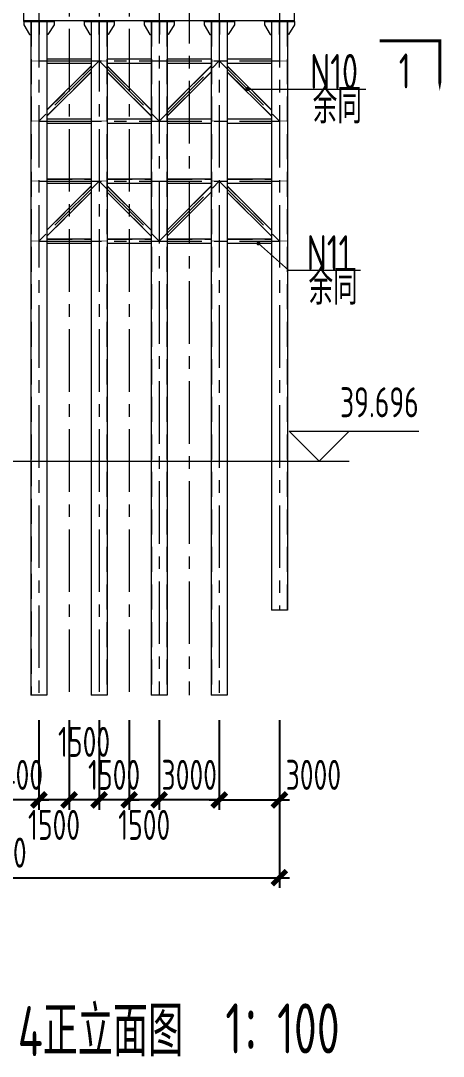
# Model space of a CAD drawing. Extents: x -2876908 to 633791, y -1383861 to 872234.
# Drawn here: x -1163043 to -1141957, y -1290019 to -1238281 of the extents above; entities that cross this region are included whole.
import ezdxf
from ezdxf.enums import TextEntityAlignment as Align

# ---------------------------------------------------------------- set-up
doc = ezdxf.new("R2010")
doc.units = 0
doc.header["$LTSCALE"] = 5
doc.header["$MEASUREMENT"] = 0
for name, pattern in [('CENTER', [2, 1.25, -0.25, 0.25, -0.25]), ('DASH', [0.35, 0.25, -0.1]), ('DASHED', [0.75, 0.5, -0.25])]:
    doc.linetypes.add(name, pattern=pattern)
doc.layers.get('0').update_dxf_attribs({"linetype": 'CONTINUOUS', "lineweight": 25})
doc.layers.get('DEFPOINTS').update_dxf_attribs({"color": 35, "linetype": 'CONTINUOUS', "lineweight": 13})
for name, color, linetype, lineweight in [('3中心线', 6, 'CENTER', 18), ('4虚线', 2, 'DASHED', 18), ('5标注', 3, 'CONTINUOUS', 15), ('6文本', 7, 'CONTINUOUS', 15), ('7边界线', 8, 'CONTINUOUS', 15), ('8轮廓线', 4, 'CONTINUOUS', 15), ('DIM', 3, 'CONTINUOUS', 0), ('REIND', 1, 'CONTINUOUS', 0), ('THIN', 7, 'CONTINUOUS', 0)]:
    doc.layers.add(name, color=color, linetype=linetype, lineweight=lineweight)
doc.styles.add('TSSD_Dimension', font='tssdeng.shx', dxfattribs={"width": 0.7, "bigfont": 'hztxt.shx'})
doc.styles.add('TSSD_NORM', font='tssdeng.shx', dxfattribs={"width": 0.7, "bigfont": 'hztxt.shx'})
doc.dimstyles.new('TSSD_100_100', dxfattribs={"dimtxt": 300, "dimasz": 100, "dimexe": 100, "dimexo": 250, "dimgap": 100, "dimtad": 1, "dimdec": 0, "dimzin": 0, "dimdsep": 46, "dimtxsty": 'TSSD_Dimension', "dimblk": 'ARCHTICK', "dimblk1": 'ARCHTICK', "dimblk2": 'ARCHTICK', "dimcen": 0, "dimdle": 100, "dimclrt": 7, "dimadec": 0, "dimazin": 0, "dimtfac": 1, "dimtdec": 0, "dimtix": 1, "dimtmove": 2, "dimatfit": 3, "dimfxl": 1, "dimtolj": 1, "dimtzin": 0, "dimarcsym": 0})

# ---------------------------------------------------------------- blocks, each defined once
blk = doc.blocks.new('_ArchTick')
at = {"color": 0, "linetype": 'ByBlock', "const_width": 0.5}
blk.add_lwpolyline([(-0.71, -0.71), (0.71, 0.71)], dxfattribs=at)
blk = doc.blocks.new('*D2232')
at = {"layer": 'DEFPOINTS', "color": 0, "transparency": 16777216}
for p in [(-1178933, -1271982), (-1150133, -1271982), (-1150133, -1281095)]:
    blk.add_point(p, dxfattribs=at)
at = {"layer": 'DIM', "color": 0, "lineweight": -2, "transparency": 16777216}
for p, q in [((-1178933, -1273232), (-1178933, -1281595)), ((-1150133, -1273232), (-1150133, -1281595)), ((-1179433, -1281095), (-1149633, -1281095))]:
    blk.add_line(p, q, dxfattribs=at)
at = {"layer": 'DIM', "color": 0, "lineweight": -2, "transparency": 16777216, "xscale": 500, "yscale": 500, "zscale": 500, "rotation": 180}
blk.add_blockref('_ArchTick', (-1178933, -1281095), dxfattribs=at)
at = {"layer": 'DIM', "color": 0, "lineweight": -2, "transparency": 16777216, "xscale": 500, "yscale": 500, "zscale": 500}
blk.add_blockref('_ArchTick', (-1150133, -1281095), dxfattribs=at)
at = {"layer": 'DIM', "color": 7, "transparency": 16777216, "insert": (-1164533, -1279845), "char_height": 1500, "attachment_point": 5, "style": 'TSSD_Dimension'}
blk.add_mtext('\\A1;28800', dxfattribs=at)
blk = doc.blocks.new('*D2257')
at = {"layer": 'DEFPOINTS', "color": 0, "transparency": 16777216}
for p in [(-1156133, -1271982), (-1153133, -1271982), (-1156133, -1277209)]:
    blk.add_point(p, dxfattribs=at)
at = {"layer": 'DIM', "color": 0, "lineweight": -2, "transparency": 16777216}
for p, q in [((-1156133, -1273232), (-1156133, -1277709)), ((-1153133, -1273232), (-1153133, -1277709)), ((-1156133, -1277209), (-1156633, -1277209)), ((-1153133, -1277209), (-1156133, -1277209)), ((-1153133, -1277209), (-1152633, -1277209))]:
    blk.add_line(p, q, dxfattribs=at)
at = {"layer": 'DIM', "color": 0, "lineweight": -2, "transparency": 16777216, "xscale": 500, "yscale": 500, "zscale": 500}
blk.add_blockref('_ArchTick', (-1156133, -1277209), dxfattribs=at)
at = {"layer": 'DIM', "color": 0, "lineweight": -2, "transparency": 16777216, "xscale": 500, "yscale": 500, "zscale": 500, "rotation": 180}
blk.add_blockref('_ArchTick', (-1153133, -1277209), dxfattribs=at)
at = {"layer": 'DIM', "color": 7, "transparency": 16777216, "insert": (-1154633, -1275959), "char_height": 1500, "attachment_point": 5, "style": 'TSSD_Dimension'}
blk.add_mtext('\\A1;3000', dxfattribs=at)
blk = doc.blocks.new('*D2258')
at = {"layer": 'DEFPOINTS', "color": 0, "transparency": 16777216}
for p in [(-1157633, -1271982), (-1156133, -1271982), (-1157633, -1277209)]:
    blk.add_point(p, dxfattribs=at)
at = {"layer": 'DIM', "color": 0, "lineweight": -2, "transparency": 16777216}
for p, q in [((-1157633, -1273232), (-1157633, -1277709)), ((-1156133, -1273232), (-1156133, -1277709)), ((-1155633, -1277209), (-1158133, -1277209))]:
    blk.add_line(p, q, dxfattribs=at)
at = {"layer": 'DIM', "color": 0, "lineweight": -2, "transparency": 16777216, "xscale": 500, "yscale": 500, "zscale": 500, "rotation": 180}
blk.add_blockref('_ArchTick', (-1157633, -1277209), dxfattribs=at)
at = {"layer": 'DIM', "color": 0, "lineweight": -2, "transparency": 16777216, "xscale": 500, "yscale": 500, "zscale": 500}
blk.add_blockref('_ArchTick', (-1156133, -1277209), dxfattribs=at)
at = {"layer": 'DIM', "color": 7, "transparency": 16777216, "insert": (-1156883, -1278459), "char_height": 1500, "attachment_point": 5, "style": 'TSSD_Dimension'}
blk.add_mtext('\\A1;1500', dxfattribs=at)
blk = doc.blocks.new('*D2259')
at = {"layer": 'DEFPOINTS', "color": 0, "transparency": 16777216}
for p in [(-1159133, -1271982), (-1157633, -1271982), (-1159133, -1277209)]:
    blk.add_point(p, dxfattribs=at)
at = {"layer": 'DIM', "color": 0, "lineweight": -2, "transparency": 16777216}
for p, q in [((-1159133, -1273232), (-1159133, -1277709)), ((-1157633, -1273232), (-1157633, -1277709)), ((-1159133, -1277209), (-1159633, -1277209)), ((-1157633, -1277209), (-1159133, -1277209)), ((-1157633, -1277209), (-1157133, -1277209))]:
    blk.add_line(p, q, dxfattribs=at)
at = {"layer": 'DIM', "color": 0, "lineweight": -2, "transparency": 16777216, "xscale": 500, "yscale": 500, "zscale": 500}
blk.add_blockref('_ArchTick', (-1159133, -1277209), dxfattribs=at)
at = {"layer": 'DIM', "color": 0, "lineweight": -2, "transparency": 16777216, "xscale": 500, "yscale": 500, "zscale": 500, "rotation": 180}
blk.add_blockref('_ArchTick', (-1157633, -1277209), dxfattribs=at)
at = {"layer": 'DIM', "color": 7, "transparency": 16777216, "insert": (-1158383, -1275959), "char_height": 1500, "attachment_point": 5, "style": 'TSSD_Dimension'}
blk.add_mtext('\\A1;1500', dxfattribs=at)
blk = doc.blocks.new('*D2260')
at = {"layer": 'DEFPOINTS', "color": 0, "transparency": 16777216}
for p in [(-1160633, -1271982), (-1159133, -1271982), (-1160633, -1277209)]:
    blk.add_point(p, dxfattribs=at)
at = {"layer": 'DIM', "color": 0, "lineweight": -2, "transparency": 16777216}
for p, q in [((-1160633, -1273232), (-1160633, -1277709)), ((-1159133, -1273232), (-1159133, -1277709)), ((-1158633, -1277209), (-1161133, -1277209))]:
    blk.add_line(p, q, dxfattribs=at)
at = {"layer": 'DIM', "color": 0, "lineweight": -2, "transparency": 16777216, "xscale": 500, "yscale": 500, "zscale": 500, "rotation": 180}
blk.add_blockref('_ArchTick', (-1160633, -1277209), dxfattribs=at)
at = {"layer": 'DIM', "color": 0, "lineweight": -2, "transparency": 16777216, "xscale": 500, "yscale": 500, "zscale": 500}
blk.add_blockref('_ArchTick', (-1159133, -1277209), dxfattribs=at)
at = {"layer": 'DIM', "color": 7, "transparency": 16777216, "insert": (-1159883, -1274309), "char_height": 1500, "attachment_point": 5, "style": 'TSSD_Dimension'}
blk.add_mtext('\\A1;1500', dxfattribs=at)
blk = doc.blocks.new('*D2261')
at = {"layer": 'DEFPOINTS', "color": 0, "transparency": 16777216}
for p in [(-1164533, -1271982), (-1162133, -1271982), (-1164533, -1277209)]:
    blk.add_point(p, dxfattribs=at)
at = {"layer": 'DIM', "color": 0, "lineweight": -2, "transparency": 16777216}
for p, q in [((-1164533, -1273232), (-1164533, -1277709)), ((-1162133, -1273232), (-1162133, -1277709)), ((-1164533, -1277209), (-1165033, -1277209)), ((-1162133, -1277209), (-1164533, -1277209)), ((-1162133, -1277209), (-1161633, -1277209))]:
    blk.add_line(p, q, dxfattribs=at)
at = {"layer": 'DIM', "color": 0, "lineweight": -2, "transparency": 16777216, "xscale": 500, "yscale": 500, "zscale": 500}
blk.add_blockref('_ArchTick', (-1164533, -1277209), dxfattribs=at)
at = {"layer": 'DIM', "color": 0, "lineweight": -2, "transparency": 16777216, "xscale": 500, "yscale": 500, "zscale": 500, "rotation": 180}
blk.add_blockref('_ArchTick', (-1162133, -1277209), dxfattribs=at)
at = {"layer": 'DIM', "color": 7, "transparency": 16777216, "insert": (-1163333, -1275959), "char_height": 1500, "attachment_point": 5, "style": 'TSSD_Dimension'}
blk.add_mtext('\\A1;2400', dxfattribs=at)
blk = doc.blocks.new('*D2262')
at = {"layer": 'DEFPOINTS', "color": 0, "transparency": 16777216}
for p in [(-1153133, -1271982), (-1150133, -1271982), (-1150133, -1277209)]:
    blk.add_point(p, dxfattribs=at)
at = {"layer": 'DIM', "color": 0, "lineweight": -2, "transparency": 16777216}
for p, q in [((-1153133, -1273232), (-1153133, -1277709)), ((-1150133, -1273232), (-1150133, -1277709)), ((-1153633, -1277209), (-1149633, -1277209))]:
    blk.add_line(p, q, dxfattribs=at)
at = {"layer": 'DIM', "color": 0, "lineweight": -2, "transparency": 16777216, "xscale": 500, "yscale": 500, "zscale": 500, "rotation": 180}
blk.add_blockref('_ArchTick', (-1153133, -1277209), dxfattribs=at)
at = {"layer": 'DIM', "color": 0, "lineweight": -2, "transparency": 16777216, "xscale": 500, "yscale": 500, "zscale": 500}
blk.add_blockref('_ArchTick', (-1150133, -1277209), dxfattribs=at)
at = {"layer": 'DIM', "color": 7, "transparency": 16777216, "insert": (-1148439, -1275959), "char_height": 1500, "attachment_point": 5, "style": 'TSSD_Dimension'}
blk.add_mtext('\\A1;3000', dxfattribs=at)
blk = doc.blocks.new('*D2263')
at = {"layer": 'DEFPOINTS', "color": 0, "transparency": 16777216}
for p in [(-1162133, -1271982), (-1160633, -1271982), (-1162133, -1277209)]:
    blk.add_point(p, dxfattribs=at)
at = {"layer": 'DIM', "color": 0, "lineweight": -2, "transparency": 16777216}
for p, q in [((-1162133, -1273232), (-1162133, -1277709)), ((-1160633, -1273232), (-1160633, -1277709)), ((-1160133, -1277209), (-1162633, -1277209))]:
    blk.add_line(p, q, dxfattribs=at)
at = {"layer": 'DIM', "color": 0, "lineweight": -2, "transparency": 16777216, "xscale": 500, "yscale": 500, "zscale": 500, "rotation": 180}
blk.add_blockref('_ArchTick', (-1162133, -1277209), dxfattribs=at)
at = {"layer": 'DIM', "color": 0, "lineweight": -2, "transparency": 16777216, "xscale": 500, "yscale": 500, "zscale": 500}
blk.add_blockref('_ArchTick', (-1160633, -1277209), dxfattribs=at)
at = {"layer": 'DIM', "color": 7, "transparency": 16777216, "insert": (-1161383, -1278459), "char_height": 1500, "attachment_point": 5, "style": 'TSSD_Dimension'}
blk.add_mtext('\\A1;1500', dxfattribs=at)

msp = doc.modelspace()

# ---------------------------------------------------------------- linework, layer by layer
at = {"layer": '3中心线', "ltscale": 500}
for p, q in [((-1160632.903, -1233693.084), (-1160632.903, -1271982.089)), ((-1159132.903, -1233693.084), (-1159132.903, -1271982.089)), ((-1157632.903, -1233693.084), (-1157632.903, -1271982.089)), ((-1156132.903, -1236293.084), (-1156132.903, -1271982.089)), ((-1154632.903, -1236293.084), (-1154632.903, -1271982.089)), ((-1162132.903, -1237493.084), (-1162132.903, -1271982.089)), ((-1153132.903, -1237493.084), (-1153132.903, -1271982.089)), ((-1150132.903, -1237493.084), (-1150132.903, -1267733.422)), ((-1162132.903, -1240293.084), (-1150132.903, -1240293.084)), ((-1159132.903, -1240293.084), (-1162132.903, -1243293.084)), ((-1159132.903, -1240293.084), (-1156132.903, -1243293.084)), ((-1156132.903, -1243293.084), (-1153132.903, -1240293.084)), ((-1153132.903, -1240293.084), (-1150132.903, -1243293.084)), ((-1162132.903, -1243293.084), (-1150132.903, -1243293.084)), ((-1162132.903, -1246293.084), (-1150132.903, -1246293.084)), ((-1159132.903, -1246293.084), (-1162132.903, -1249293.084)), ((-1159132.903, -1246293.084), (-1156132.903, -1249293.084)), ((-1156132.903, -1249293.084), (-1153132.903, -1246293.084)), ((-1153132.903, -1246293.084), (-1150132.903, -1249293.084)), ((-1162132.903, -1249293.084), (-1150132.903, -1249293.084))]:
    msp.add_line(p, q, dxfattribs=at)
at = {"layer": '4虚线', "ltscale": 500}
for p, q in [((-1162522.903, -1238323.084), (-1162522.903, -1260293.084)), ((-1161742.903, -1238323.084), (-1161742.903, -1260293.084)), ((-1159520.903, -1238323.084), (-1159520.903, -1271982.089)), ((-1158744.903, -1238323.084), (-1158744.903, -1271982.089)), ((-1156520.903, -1238323.084), (-1156520.903, -1271982.089)), ((-1155744.903, -1238323.084), (-1155744.903, -1271982.089)), ((-1153520.903, -1238323.084), (-1153520.903, -1271982.089)), ((-1152744.903, -1238323.084), (-1152744.903, -1271982.089)), ((-1150520.903, -1238323.084), (-1150520.903, -1267733.422)), ((-1149744.903, -1238323.084), (-1149744.903, -1267733.422)), ((-1161732.903, -1240189.584), (-1159532.903, -1240189.584)), ((-1161732.903, -1240396.584), (-1159532.903, -1240396.584)), ((-1161732.903, -1242746.713), (-1159532.903, -1240546.713)), ((-1158732.903, -1240189.584), (-1156532.903, -1240189.584)), ((-1158732.903, -1240396.584), (-1156532.903, -1240396.584)), ((-1158732.903, -1240546.713), (-1156532.903, -1242746.713)), ((-1155732.903, -1240189.584), (-1153532.903, -1240189.584)), ((-1155732.903, -1240396.584), (-1153532.903, -1240396.584)), ((-1155732.903, -1242746.713), (-1153532.903, -1240546.713)), ((-1152732.903, -1240189.584), (-1150532.903, -1240189.584)), ((-1152732.903, -1240396.584), (-1150532.903, -1240396.584)), ((-1152732.903, -1240546.713), (-1150532.903, -1242746.713)), ((-1161732.903, -1243039.455), (-1159532.903, -1240839.455)), ((-1158732.903, -1240839.455), (-1156532.903, -1243039.455)), ((-1155732.903, -1243039.455), (-1153532.903, -1240839.455)), ((-1152732.903, -1240839.455), (-1150532.903, -1243039.455)), ((-1161732.903, -1243189.584), (-1159532.903, -1243189.584)), ((-1158732.903, -1243189.584), (-1156532.903, -1243189.584)), ((-1155732.903, -1243189.584), (-1153532.903, -1243189.584)), ((-1152732.903, -1243189.584), (-1150532.903, -1243189.584)), ((-1161732.903, -1243396.584), (-1159532.903, -1243396.584)), ((-1158732.903, -1243396.584), (-1156532.903, -1243396.584)), ((-1155732.903, -1243396.584), (-1153532.903, -1243396.584)), ((-1152732.903, -1243396.584), (-1150532.903, -1243396.584)), ((-1161732.903, -1246189.584), (-1159532.903, -1246189.584)), ((-1158732.903, -1246189.584), (-1156532.903, -1246189.584)), ((-1155732.903, -1246189.584), (-1153532.903, -1246189.584)), ((-1152732.903, -1246189.584), (-1150532.903, -1246189.584)), ((-1161732.903, -1246396.584), (-1159532.903, -1246396.584)), ((-1161732.903, -1248746.713), (-1159532.903, -1246546.713)), ((-1161732.903, -1249039.455), (-1159532.903, -1246839.455)), ((-1158732.903, -1246396.584), (-1156532.903, -1246396.584)), ((-1158732.903, -1246546.713), (-1156532.903, -1248746.713)), ((-1158732.903, -1246839.455), (-1156532.903, -1249039.455)), ((-1155732.903, -1246396.584), (-1153532.903, -1246396.584)), ((-1155732.903, -1248746.713), (-1153532.903, -1246546.713)), ((-1155732.903, -1249039.455), (-1153532.903, -1246839.455)), ((-1152732.903, -1246396.584), (-1150532.903, -1246396.584)), ((-1152732.903, -1246546.713), (-1150532.903, -1248746.713)), ((-1152732.903, -1246839.455), (-1150532.903, -1249039.455)), ((-1161732.903, -1249189.584), (-1159532.903, -1249189.584)), ((-1161732.903, -1249396.584), (-1159532.903, -1249396.584)), ((-1158732.903, -1249189.584), (-1156532.903, -1249189.584)), ((-1158732.903, -1249396.584), (-1156532.903, -1249396.584)), ((-1155732.903, -1249189.584), (-1153532.903, -1249189.584)), ((-1155732.903, -1249396.584), (-1153532.903, -1249396.584)), ((-1152732.903, -1249189.584), (-1150532.903, -1249189.584)), ((-1152732.903, -1249396.584), (-1150532.903, -1249396.584)), ((-1162520.903, -1260293.084), (-1162520.903, -1271982.089)), ((-1161744.903, -1260293.084), (-1161744.903, -1271982.089))]:
    msp.add_line(p, q, dxfattribs=at)
at = {"layer": '5标注'}
for p, q in [((-1151732.903, -1241693.084), (-1145823.948, -1241693.084)), ((-1151181.757, -1249409.084), (-1149672.204, -1250745.524)), ((-1149672.204, -1250745.524), (-1146082.813, -1250745.524))]:
    msp.add_line(p, q, dxfattribs=at)
at = {"layer": '5标注', "flags": 128}
msp.add_lwpolyline([(-1145131.525, -1239289.297, 150, 150, 0), (-1142131.525, -1239289.297, 150, 150, 0), (-1142131.525, -1240789.297, 350, 0, 0), (-1142131.525, -1241789.297, 0, 0, 0)], format="xyseb", dxfattribs=at)
at = {"layer": '5标注', "linetype": 'DASH', "ltscale": 100, "const_width": 30, "flags": 128}
for points in [[(-1162532.903, -1240293.084), (-1161732.903, -1240293.084)], [(-1159532.903, -1240293.084), (-1158732.903, -1240293.084)], [(-1156532.903, -1240293.084), (-1155732.903, -1240293.084)], [(-1153532.903, -1240293.084), (-1152732.903, -1240293.084)], [(-1150532.903, -1240293.084), (-1149732.903, -1240293.084)], [(-1162532.903, -1243293.084), (-1161732.903, -1243293.084)], [(-1159532.903, -1243293.084), (-1158732.903, -1243293.084)], [(-1156532.903, -1243293.084), (-1155732.903, -1243293.084)], [(-1153532.903, -1243293.084), (-1152732.903, -1243293.084)], [(-1150532.903, -1243293.084), (-1149732.903, -1243293.084)], [(-1162532.903, -1246293.084), (-1161732.903, -1246293.084)], [(-1159532.903, -1246293.084), (-1158732.903, -1246293.084)], [(-1156532.903, -1246293.084), (-1155732.903, -1246293.084)], [(-1153532.903, -1246293.084), (-1152732.903, -1246293.084)], [(-1150532.903, -1246293.084), (-1149732.903, -1246293.084)], [(-1162532.903, -1249293.084), (-1161732.903, -1249293.084)], [(-1159532.903, -1249293.084), (-1158732.903, -1249293.084)], [(-1156532.903, -1249293.084), (-1155732.903, -1249293.084)], [(-1153532.903, -1249293.084), (-1152732.903, -1249293.084)], [(-1150532.903, -1249293.084), (-1149732.903, -1249293.084)]]:
    msp.add_lwpolyline(points, dxfattribs=at)
at = {"layer": '7边界线'}
msp.add_line((-1180873.884, -1260293.084), (-1148310.014, -1260293.084), dxfattribs=at)
at = {"layer": '8轮廓线'}
for p, q in [((-1162882.903, -1238293.084), (-1162882.903, -1237493.084)), ((-1149382.903, -1238293.084), (-1149382.903, -1237493.084)), ((-1149382.903, -1238293.084), (-1162882.903, -1238293.084)), ((-1162882.903, -1238323.084), (-1162882.903, -1238293.084)), ((-1161382.903, -1238293.084), (-1162882.903, -1238293.084)), ((-1162882.903, -1238323.084), (-1161382.903, -1238323.084)), ((-1162882.903, -1238323.084), (-1162882.903, -1238493.084)), ((-1162882.903, -1238493.084), (-1162598.607, -1238973.084)), ((-1161732.903, -1238293.084), (-1162532.903, -1238293.084)), ((-1162532.903, -1238323.084), (-1162532.903, -1260293.084)), ((-1162142.903, -1238323.084), (-1162142.903, -1238973.084)), ((-1162122.903, -1238323.084), (-1162122.903, -1238973.084)), ((-1161732.903, -1238323.084), (-1161732.903, -1260293.084)), ((-1161382.903, -1238493.084), (-1161682.903, -1238973.084)), ((-1161382.903, -1238323.084), (-1161382.903, -1238293.084)), ((-1161382.903, -1238323.084), (-1161382.903, -1238493.084)), ((-1159882.903, -1238323.084), (-1159882.903, -1238293.084)), ((-1158382.903, -1238293.084), (-1159882.903, -1238293.084)), ((-1159882.903, -1238323.084), (-1158382.903, -1238323.084)), ((-1159882.903, -1238323.084), (-1159882.903, -1238493.084)), ((-1159882.903, -1238493.084), (-1159598.607, -1238973.084)), ((-1158732.903, -1238293.084), (-1159532.903, -1238293.084)), ((-1159532.903, -1238323.084), (-1159532.903, -1271982.089)), ((-1159142.903, -1238323.084), (-1159142.903, -1238973.084)), ((-1159122.903, -1238323.084), (-1159122.903, -1238973.084)), ((-1158732.903, -1238323.084), (-1158732.903, -1271982.089)), ((-1158382.903, -1238493.084), (-1158682.903, -1238973.084)), ((-1158382.903, -1238323.084), (-1158382.903, -1238293.084)), ((-1158382.903, -1238323.084), (-1158382.903, -1238493.084)), ((-1156882.903, -1238323.084), (-1156882.903, -1238293.084)), ((-1155382.903, -1238293.084), (-1156882.903, -1238293.084)), ((-1156882.903, -1238323.084), (-1155382.903, -1238323.084)), ((-1156882.903, -1238323.084), (-1156882.903, -1238493.084)), ((-1156882.903, -1238493.084), (-1156598.607, -1238973.084)), ((-1155732.903, -1238293.084), (-1156532.903, -1238293.084)), ((-1156532.903, -1238323.084), (-1156532.903, -1271982.089)), ((-1156142.903, -1238323.084), (-1156142.903, -1238973.084)), ((-1156122.903, -1238323.084), (-1156122.903, -1238973.084)), ((-1155732.903, -1238323.084), (-1155732.903, -1271982.089)), ((-1155382.903, -1238493.084), (-1155682.903, -1238973.084)), ((-1155382.903, -1238323.084), (-1155382.903, -1238293.084)), ((-1155382.903, -1238323.084), (-1155382.903, -1238493.084)), ((-1153882.903, -1238323.084), (-1153882.903, -1238293.084)), ((-1152382.903, -1238293.084), (-1153882.903, -1238293.084)), ((-1153882.903, -1238323.084), (-1152382.903, -1238323.084)), ((-1153882.903, -1238323.084), (-1153882.903, -1238493.084)), ((-1153882.903, -1238493.084), (-1153598.607, -1238973.084)), ((-1152732.903, -1238293.084), (-1153532.903, -1238293.084)), ((-1153532.903, -1238323.084), (-1153532.903, -1271982.089)), ((-1153142.903, -1238323.084), (-1153142.903, -1238973.084)), ((-1153122.903, -1238323.084), (-1153122.903, -1238973.084)), ((-1152732.903, -1238323.084), (-1152732.903, -1271982.089)), ((-1152382.903, -1238493.084), (-1152682.903, -1238973.084)), ((-1152382.903, -1238323.084), (-1152382.903, -1238293.084)), ((-1152382.903, -1238323.084), (-1152382.903, -1238493.084)), ((-1150882.903, -1238323.084), (-1150882.903, -1238293.084)), ((-1149382.903, -1238293.084), (-1150882.903, -1238293.084)), ((-1150882.903, -1238323.084), (-1149382.903, -1238323.084)), ((-1150882.903, -1238323.084), (-1150882.903, -1238493.084)), ((-1150882.903, -1238493.084), (-1150598.607, -1238973.084)), ((-1149732.903, -1238293.084), (-1150532.903, -1238293.084)), ((-1150532.903, -1238323.084), (-1150532.903, -1267733.422)), ((-1150142.903, -1238323.084), (-1150142.903, -1238973.084)), ((-1150122.903, -1238323.084), (-1150122.903, -1238973.084)), ((-1149732.903, -1238323.084), (-1149732.903, -1267733.422)), ((-1149382.903, -1238493.084), (-1149682.903, -1238973.084)), ((-1149382.903, -1238323.084), (-1149382.903, -1238293.084)), ((-1149382.903, -1238323.084), (-1149382.903, -1238493.084)), ((-1162598.607, -1238973.084), (-1162532.903, -1238973.084)), ((-1162142.903, -1238973.084), (-1162122.903, -1238973.084)), ((-1161682.903, -1238973.084), (-1161732.903, -1238973.084)), ((-1159598.607, -1238973.084), (-1159532.903, -1238973.084)), ((-1159142.903, -1238973.084), (-1159122.903, -1238973.084)), ((-1158682.903, -1238973.084), (-1158732.903, -1238973.084)), ((-1156598.607, -1238973.084), (-1156532.903, -1238973.084)), ((-1156142.903, -1238973.084), (-1156122.903, -1238973.084)), ((-1155682.903, -1238973.084), (-1155732.903, -1238973.084)), ((-1153598.607, -1238973.084), (-1153532.903, -1238973.084)), ((-1153142.903, -1238973.084), (-1153122.903, -1238973.084)), ((-1152682.903, -1238973.084), (-1152732.903, -1238973.084)), ((-1150598.607, -1238973.084), (-1150532.903, -1238973.084)), ((-1150142.903, -1238973.084), (-1150122.903, -1238973.084)), ((-1149682.903, -1238973.084), (-1149732.903, -1238973.084)), ((-1161732.903, -1240183.584), (-1159532.903, -1240183.584)), ((-1161732.903, -1240402.584), (-1159532.903, -1240402.584)), ((-1161732.903, -1242738.228), (-1159532.903, -1240538.228)), ((-1158732.903, -1240183.584), (-1156532.903, -1240183.584)), ((-1158732.903, -1240402.584), (-1156532.903, -1240402.584)), ((-1158732.903, -1240538.228), (-1156532.903, -1242738.228)), ((-1155732.903, -1240183.584), (-1153532.903, -1240183.584)), ((-1155732.903, -1240402.584), (-1153532.903, -1240402.584)), ((-1155732.903, -1242738.228), (-1153532.903, -1240538.228)), ((-1152732.903, -1240183.584), (-1150532.903, -1240183.584)), ((-1152732.903, -1240402.584), (-1150532.903, -1240402.584)), ((-1152732.903, -1240538.228), (-1150532.903, -1242738.228)), ((-1161732.903, -1243047.941), (-1159532.903, -1240847.941)), ((-1158732.903, -1240847.941), (-1156532.903, -1243047.941)), ((-1155732.903, -1243047.941), (-1153532.903, -1240847.941)), ((-1152732.903, -1240847.941), (-1150532.903, -1243047.941)), ((-1161732.903, -1243183.584), (-1159532.903, -1243183.584)), ((-1158732.903, -1243183.584), (-1156532.903, -1243183.584)), ((-1155732.903, -1243183.584), (-1153532.903, -1243183.584)), ((-1152732.903, -1243183.584), (-1150532.903, -1243183.584)), ((-1161732.903, -1243402.584), (-1159532.903, -1243402.584)), ((-1158732.903, -1243402.584), (-1156532.903, -1243402.584)), ((-1155732.903, -1243402.584), (-1153532.903, -1243402.584)), ((-1152732.903, -1243402.584), (-1150532.903, -1243402.584)), ((-1161732.903, -1246183.584), (-1159532.903, -1246183.584)), ((-1158732.903, -1246183.584), (-1156532.903, -1246183.584)), ((-1155732.903, -1246183.584), (-1153532.903, -1246183.584)), ((-1152732.903, -1246183.584), (-1150532.903, -1246183.584)), ((-1161732.903, -1246402.584), (-1159532.903, -1246402.584)), ((-1161732.903, -1248738.228), (-1159532.903, -1246538.228)), ((-1161732.903, -1249047.941), (-1159532.903, -1246847.941)), ((-1158732.903, -1246402.584), (-1156532.903, -1246402.584)), ((-1158732.903, -1246538.228), (-1156532.903, -1248738.228)), ((-1158732.903, -1246847.941), (-1156532.903, -1249047.941)), ((-1155732.903, -1246402.584), (-1153532.903, -1246402.584)), ((-1155732.903, -1248738.228), (-1153532.903, -1246538.228)), ((-1155732.903, -1249047.941), (-1153532.903, -1246847.941)), ((-1152732.903, -1246402.584), (-1150532.903, -1246402.584)), ((-1152732.903, -1246538.228), (-1150532.903, -1248738.228)), ((-1152732.903, -1246847.941), (-1150532.903, -1249047.941)), ((-1161732.903, -1249183.584), (-1159532.903, -1249183.584)), ((-1161732.903, -1249402.584), (-1159532.903, -1249402.584)), ((-1158732.903, -1249183.584), (-1156532.903, -1249183.584)), ((-1158732.903, -1249402.584), (-1156532.903, -1249402.584)), ((-1155732.903, -1249183.584), (-1153532.903, -1249183.584)), ((-1155732.903, -1249402.584), (-1153532.903, -1249402.584)), ((-1152732.903, -1249183.584), (-1150532.903, -1249183.584)), ((-1152732.903, -1249402.584), (-1150532.903, -1249402.584)), ((-1162532.903, -1260293.084), (-1162532.903, -1271982.089)), ((-1161732.903, -1260293.084), (-1161732.903, -1271982.089)), ((-1149732.903, -1267733.422), (-1150532.903, -1267733.422)), ((-1161732.903, -1271982.089), (-1162532.903, -1271982.089)), ((-1158732.903, -1271982.089), (-1159532.903, -1271982.089)), ((-1155732.903, -1271982.089), (-1156532.903, -1271982.089)), ((-1152732.903, -1271982.089), (-1153532.903, -1271982.089))]:
    msp.add_line(p, q, dxfattribs=at)
at = {"layer": 'REIND', "const_width": 100}
for points in [[(-1151782.903, -1241693.084, 1), (-1151682.903, -1241693.084, 1)], [(-1151231.757, -1249409.084, 1), (-1151131.757, -1249409.084, 1)]]:
    msp.add_lwpolyline(points, format="xyb", close=True, dxfattribs=at)
at = {"layer": 'THIN'}
for p, q in [((-1148148.244, -1260293.084), (-1149648.244, -1258793.084)), ((-1149648.244, -1258793.084), (-1146648.244, -1258793.084)), ((-1148148.244, -1260293.084), (-1146648.244, -1258793.084)), ((-1146648.244, -1258793.084), (-1143181.898, -1258793.084)), ((-1148977.834, -1260293.084), (-1146648.244, -1260293.084))]:
    msp.add_line(p, q, dxfattribs=at)

# ---------------------------------------------------------------- texts
at = {"layer": '5标注', "color": 7, "char_height": 1750, "attachment_point": 7, "style": 'TSSD_NORM'}
for s, insert in [('N10', (-1148600.333, -1241693.084)), ('余同', (-1148471.954, -1243416.131)), ('N11', (-1148769.677, -1250745.524)), ('余同', (-1148681.528, -1252468.571))]:
    msp.add_mtext(s, dxfattribs=dict(at, insert=insert))
at = {"layer": '6文本', "style": 'TSSD_NORM', "width": 0.7}
msp.add_text('1', height=1750, dxfattribs=at).set_placement((-1143881.525, -1240789.297), align=Align.MIDDLE_CENTER)
for s, p in [('临时墩L12、L14正立面图 ', (-1164643.776, -1288626.603)), ('1：100', (-1149977.995, -1288626.603))]:
    msp.add_text(s, height=2500, dxfattribs=at).set_placement(p, align=Align.MIDDLE)
at = {"layer": 'DIM', "color": 7, "style": 'TSSD_Dimension', "width": 0.7}
msp.add_text('39.696', height=1500, dxfattribs=at).set_placement((-1143181.898, -1258543.084), align=Align.BOTTOM_RIGHT)

# ---------------------------------------------------------------- dimensions: what is measured, and where the dimension line sits
at = {"layer": 'DIM'}
dim = msp.add_linear_dim(base=(-1150132.903, -1281095.18), p1=(-1178932.896, -1271982.089), p2=(-1150132.903, -1271982.089), dimstyle='TSSD_100_100', override={"dimtxt": 1500, "dimasz": 500, "dimexe": 500, "dimexo": 1250, "dimgap": 500, "dimdle": 500}, dxfattribs=at)
dim.commit()
dim.dimension.update_dxf_attribs({"geometry": '*D2232', "text_midpoint": (-1164532.899, -1279845.18)})
for base, p1, p2, picture, middle in [((-1164532.899, -1277208.822), (-1162132.903, -1271982.089), (-1164532.899, -1271982.089), '*D2261', (-1163332.901, -1275958.822)), ((-1159132.903, -1277208.822), (-1157632.903, -1271982.089), (-1159132.903, -1271982.089), '*D2259', (-1158382.903, -1275958.822)), ((-1156132.903, -1277208.822), (-1153132.903, -1271982.089), (-1156132.903, -1271982.089), '*D2257', (-1154632.903, -1275958.822))]:
    dim = msp.add_linear_dim(base=base, p1=p1, p2=p2, angle=180, dimstyle='TSSD_100_100', override={"dimtxt": 1500, "dimasz": 500, "dimexe": 500, "dimexo": 1250, "dimgap": 500, "dimdle": 500}, dxfattribs=at)
    dim.commit()
    dim.dimension.update_dxf_attribs({"geometry": picture, "text_midpoint": middle})
for base, p1, p2, picture, middle in [((-1162132.903, -1277208.822), (-1160632.903, -1271982.089), (-1162132.903, -1271982.089), '*D2263', (-1161382.903, -1278458.822)), ((-1160632.903, -1277208.822), (-1159132.903, -1271982.089), (-1160632.903, -1271982.089), '*D2260', (-1159882.903, -1274308.822)), ((-1157632.903, -1277208.822), (-1156132.903, -1271982.089), (-1157632.903, -1271982.089), '*D2258', (-1156882.903, -1278458.822)), ((-1150132.903, -1277208.822), (-1153132.903, -1271982.089), (-1150132.903, -1271982.089), '*D2262', (-1148438.672, -1275958.822))]:
    dim = msp.add_linear_dim(base=base, p1=p1, p2=p2, angle=180, dimstyle='TSSD_100_100', override={"dimtxt": 1500, "dimasz": 500, "dimexe": 500, "dimexo": 1250, "dimgap": 500, "dimdle": 500}, dxfattribs=at)
    dim.commit()
    dim.dimension.update_dxf_attribs({"geometry": picture, "text_midpoint": middle, "dimtype": 160})

doc.saveas('drawing.dxf')
